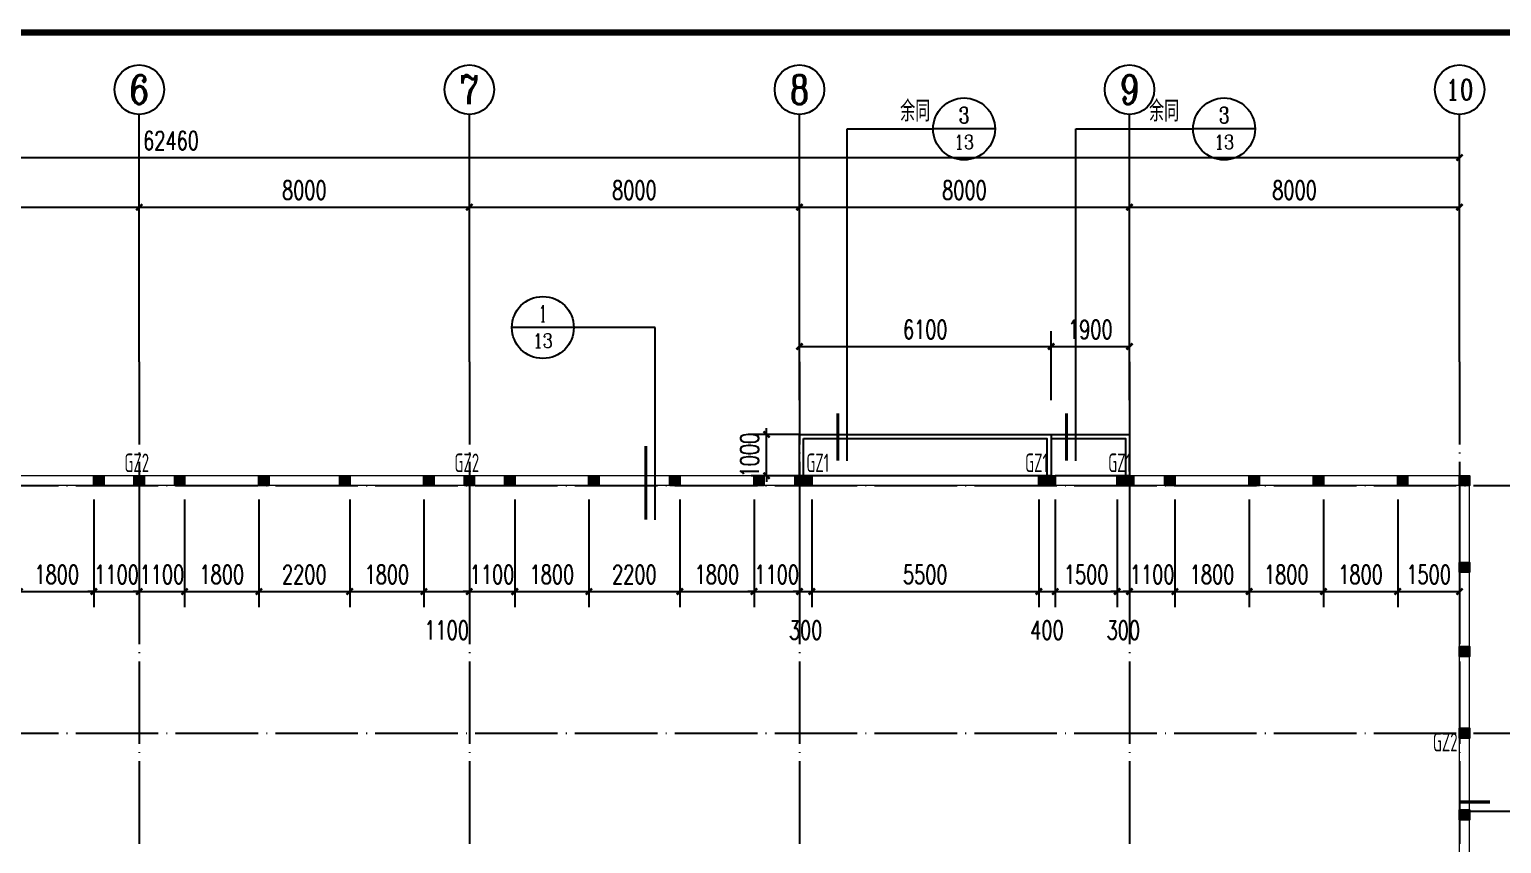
# Model space of a CAD drawing. Header units: millimetres. Extents: x 4533265 to 4958735, y 18976699 to 19555898.
# Drawn here: x 4704558 to 4740237, y 19313366 to 19333100 of the extents above; entities that cross this region are included whole.
import ezdxf
from ezdxf.enums import TextEntityAlignment as Align

# ---------------------------------------------------------------- set-up
doc = ezdxf.new("R2010")
doc.units = ezdxf.units.MM
doc.header["$LTSCALE"] = 1000
doc.header["$MEASUREMENT"] = 0
doc.linetypes.add('DOTE', pattern=[2.42, 2, -0.2, 0.02, -0.2])
doc.layers.get('Defpoints').update_dxf_attribs({"color": 1})
for name, color, linetype in [('3T_WOOD', 21, 'Continuous'), ('AXIS_TEXT', 7, 'Continuous'), ('AXIS_外部', 171, 'Continuous'), ('COLU', 253, 'Continuous'), ('COLU_HATCH', 251, 'Continuous'), ('DIM_IDEN', 171, 'Continuous'), ('DOTE', 250, 'DOTE'), ('GROUND', 150, 'Continuous'), ('PUB_DIM', 161, 'Continuous'), ('PUB_TEXT', 7, 'Continuous'), ('TEXT', 7, 'Continuous'), ('TK', 4, 'Continuous')]:
    doc.layers.add(name, color=color, linetype=linetype)
doc.layers.add('梁', color=4, linetype='Continuous', lineweight=18)
doc.styles.add('_TCH_AXIS', font='COMPLEX', dxfattribs={"bigfont": 'GBCBIG'})
doc.styles.add('_TCH_DIM', font='SIMPLEX', dxfattribs={"bigfont": 'GBCBIG'})
doc.styles.add('_TCH_DIM_T3', font='SIMPLEX', dxfattribs={"width": 0.705882, "bigfont": 'GBCBIG'})
doc.styles.add('_TCH_LABEL', font='COMPLEX', dxfattribs={"bigfont": 'GBCBIG'})
doc.styles.add('COMPLEX', font='COMPLEX')
doc.styles.add('HZTXT', font='tssdeng.shx', dxfattribs={"width": 0.7, "bigfont": 'hztxt.shx'})
doc.dimstyles.new('_TCH_ARCH&&150', dxfattribs={"dimtxt": 446.25, "dimasz": 150, "dimexe": 375, "dimexo": 450, "dimgap": 189.375, "dimtad": 1, "dimdec": 0, "dimzin": 0, "dimdsep": 46, "dimtxsty": '_TCH_DIM_T3', "dimblk": 'ARCHTICK', "dimcen": 0.09, "dimclrt": 7, "dimazin": 2, "dimtfac": 1, "dimtdec": 0, "dimtix": 1, "dimtmove": 2, "dimatfit": 3, "dimfxl": 0, "dimtolj": 1, "dimtzin": 0, "dimarcsym": 0})

# ---------------------------------------------------------------- blocks, each defined once
blk = doc.blocks.new('GeYuanFrame_36707042', base_point=(18.76, 4.34))
at = {"layer": 'TK'}
blk.add_line((43.76, 414.34), (676.76, 414.34), dxfattribs=at)
at = {"layer": 'TK', "const_width": 1}
blk.add_lwpolyline([(676.76, 414.34), (43.76, 414.34), (43.76, 14.34), (676.76, 14.34)], close=True, dxfattribs=at)
blk = doc.blocks.new('Q321Q32132121')
at = {"layer": 'COLU_HATCH'}
for points in [[(4706120, 19322042), (4706120, 19322282), (4706360, 19322282), (4706360, 19322042)], [(4707100, 19322042), (4707100, 19322282), (4707340, 19322282), (4707340, 19322042)], [(4708080, 19322042), (4708080, 19322282), (4708320, 19322282), (4708320, 19322042)], [(4710120, 19322042), (4710120, 19322282), (4710360, 19322282), (4710360, 19322042)], [(4712080, 19322042), (4712080, 19322282), (4712320, 19322282), (4712320, 19322042)], [(4714120, 19322042), (4714120, 19322282), (4714360, 19322282), (4714360, 19322042)], [(4715100, 19322042), (4715100, 19322282), (4715340, 19322282), (4715340, 19322042)], [(4716080, 19322042), (4716080, 19322282), (4716320, 19322282), (4716320, 19322042)], [(4718120, 19322042), (4718120, 19322282), (4718360, 19322282), (4718360, 19322042)], [(4720080, 19322042), (4720080, 19322282), (4720320, 19322282), (4720320, 19322042)], [(4722120, 19322042), (4722120, 19322282), (4722360, 19322282), (4722360, 19322042)], [(4723120, 19322042), (4723120, 19322282), (4723520, 19322282), (4723520, 19322042)], [(4729020, 19322042), (4729020, 19322282), (4729420, 19322282), (4729420, 19322042)], [(4730920, 19322042), (4730920, 19322282), (4731320, 19322282), (4731320, 19322042)], [(4732080, 19322042), (4732080, 19322282), (4732320, 19322282), (4732320, 19322042)], [(4734120, 19322042), (4734120, 19322282), (4734360, 19322282), (4734360, 19322042)], [(4735680, 19322042), (4735680, 19322282), (4735920, 19322282), (4735920, 19322042)], [(4737720, 19322042), (4737720, 19322282), (4737960, 19322282), (4737960, 19322042)], [(4739220, 19322042), (4739220, 19322282), (4739460, 19322282), (4739460, 19322042)], [(4739220, 19319942), (4739220, 19320182), (4739460, 19320182), (4739460, 19319942)], [(4739220, 19317902), (4739220, 19318142), (4739460, 19318142), (4739460, 19317902)], [(4739220, 19315922), (4739220, 19316162), (4739460, 19316162), (4739460, 19315922)], [(4739220, 19313942), (4739220, 19314182), (4739460, 19314182), (4739460, 19313942)]]:
    blk.add_hatch(color=256, dxfattribs=at).paths.add_polyline_path(points)
at = {"layer": 'COLU'}
for points in [[(4706120, 19322042), (4706120, 19322282), (4706360, 19322282), (4706360, 19322042)], [(4707100, 19322042), (4707100, 19322282), (4707340, 19322282), (4707340, 19322042)], [(4708080, 19322042), (4708080, 19322282), (4708320, 19322282), (4708320, 19322042)], [(4710120, 19322042), (4710120, 19322282), (4710360, 19322282), (4710360, 19322042)], [(4712080, 19322042), (4712080, 19322282), (4712320, 19322282), (4712320, 19322042)], [(4714120, 19322042), (4714120, 19322282), (4714360, 19322282), (4714360, 19322042)], [(4715100, 19322042), (4715100, 19322282), (4715340, 19322282), (4715340, 19322042)], [(4716080, 19322042), (4716080, 19322282), (4716320, 19322282), (4716320, 19322042)], [(4718120, 19322042), (4718120, 19322282), (4718360, 19322282), (4718360, 19322042)], [(4720080, 19322042), (4720080, 19322282), (4720320, 19322282), (4720320, 19322042)], [(4722120, 19322042), (4722120, 19322282), (4722360, 19322282), (4722360, 19322042)], [(4723120, 19322042), (4723120, 19322282), (4723520, 19322282), (4723520, 19322042)], [(4729020, 19322042), (4729020, 19322282), (4729420, 19322282), (4729420, 19322042)], [(4730920, 19322042), (4730920, 19322282), (4731320, 19322282), (4731320, 19322042)], [(4732080, 19322042), (4732080, 19322282), (4732320, 19322282), (4732320, 19322042)], [(4734120, 19322042), (4734120, 19322282), (4734360, 19322282), (4734360, 19322042)], [(4735680, 19322042), (4735680, 19322282), (4735920, 19322282), (4735920, 19322042)], [(4737720, 19322042), (4737720, 19322282), (4737960, 19322282), (4737960, 19322042)], [(4739220, 19322042), (4739220, 19322282), (4739460, 19322282), (4739460, 19322042)], [(4739220, 19319942), (4739220, 19320182), (4739460, 19320182), (4739460, 19319942)], [(4739220, 19317902), (4739220, 19318142), (4739460, 19318142), (4739460, 19317902)], [(4739220, 19315922), (4739220, 19316162), (4739460, 19316162), (4739460, 19315922)], [(4739220, 19313942), (4739220, 19314182), (4739460, 19314182), (4739460, 19313942)]]:
    blk.add_lwpolyline(points, close=True, dxfattribs=at)
blk = doc.blocks.new('_ArchTick')
at = {"color": 0, "linetype": 'ByBlock', "const_width": 0.4}
blk.add_lwpolyline([(-0.5, -0.5), (0.5, 0.5)], dxfattribs=at)
blk = doc.blocks.new('*D474')
at = {"layer": 'Defpoints', "color": 0}
for p in [(4731220, 19325413), (4729320, 19323667), (4731220, 19323667)]:
    blk.add_point(p, dxfattribs=at)
at = {"layer": 'PUB_DIM', "color": 0, "lineweight": -2}
for p, q in [((4729320, 19324117), (4729320, 19325788)), ((4731220, 19324117), (4731220, 19325788)), ((4729320, 19325413), (4731220, 19325413))]:
    blk.add_line(p, q, dxfattribs=at)
at = {"layer": 'PUB_DIM', "color": 0, "lineweight": -2, "xscale": 150, "yscale": 150, "zscale": 150, "rotation": 180}
blk.add_blockref('_ArchTick', (4729320, 19325413), dxfattribs=at)
at = {"layer": 'PUB_DIM', "color": 0, "lineweight": -2, "xscale": 150, "yscale": 150, "zscale": 150}
blk.add_blockref('_ArchTick', (4731220, 19325413), dxfattribs=at)
at = {"layer": 'PUB_DIM', "color": 7, "insert": (4730270, 19325826), "char_height": 446.2, "attachment_point": 5, "style": '_TCH_DIM_T3'}
blk.add_mtext('\\A1;1900', dxfattribs=at)
blk = doc.blocks.new('*D475')
at = {"layer": 'Defpoints', "color": 0}
for p in [(4729320, 19325413), (4723220, 19323667), (4729320, 19323667)]:
    blk.add_point(p, dxfattribs=at)
at = {"layer": 'PUB_DIM', "color": 0, "lineweight": -2}
for p, q in [((4723220, 19324117), (4723220, 19325788)), ((4729320, 19324117), (4729320, 19325788)), ((4723220, 19325413), (4729320, 19325413))]:
    blk.add_line(p, q, dxfattribs=at)
at = {"layer": 'PUB_DIM', "color": 0, "lineweight": -2, "xscale": 150, "yscale": 150, "zscale": 150, "rotation": 180}
blk.add_blockref('_ArchTick', (4723220, 19325413), dxfattribs=at)
at = {"layer": 'PUB_DIM', "color": 0, "lineweight": -2, "xscale": 150, "yscale": 150, "zscale": 150}
blk.add_blockref('_ArchTick', (4729320, 19325413), dxfattribs=at)
at = {"layer": 'PUB_DIM', "color": 7, "insert": (4726270, 19325826), "char_height": 446.2, "attachment_point": 5, "style": '_TCH_DIM_T3'}
blk.add_mtext('\\A1;6100', dxfattribs=at)
blk = doc.blocks.new('*D476')
at = {"layer": 'Defpoints', "color": 0}
for p in [(4722425, 19323282), (4723670, 19323282), (4723670, 19322282)]:
    blk.add_point(p, dxfattribs=at)
at = {"layer": 'PUB_DIM', "color": 0, "lineweight": -2}
for p, q in [((4722425, 19323282), (4722425, 19323432)), ((4723220, 19323282), (4722050, 19323282)), ((4722425, 19322282), (4722425, 19323282)), ((4723220, 19322282), (4722050, 19322282)), ((4722425, 19322282), (4722425, 19322132))]:
    blk.add_line(p, q, dxfattribs=at)
at = {"layer": 'PUB_DIM', "color": 0, "lineweight": -2, "xscale": 150, "yscale": 150, "zscale": 150}
for p, rotation in [((4722425, 19323282), 270), ((4722425, 19322282), 90)]:
    blk.add_blockref('_ArchTick', p, dxfattribs=dict(at, rotation=rotation))
at = {"layer": 'PUB_DIM', "color": 7, "insert": (4722012, 19322782), "char_height": 446.2, "attachment_point": 5, "rotation": 90, "style": '_TCH_DIM_T3'}
blk.add_mtext('\\A1;1000', dxfattribs=at)
blk = doc.blocks.new('*D515')
at = {"layer": 'Defpoints', "color": 0}
for p in [(4737720, 19322156), (4739220, 19322156), (4739220, 19319475)]:
    blk.add_point(p, dxfattribs=at)
at = {"layer": 'PUB_DIM', "color": 0, "lineweight": -2}
for p, q in [((4737720, 19321706), (4737720, 19319100)), ((4739220, 19321706), (4739220, 19319100)), ((4737720, 19319475), (4739220, 19319475))]:
    blk.add_line(p, q, dxfattribs=at)
at = {"layer": 'PUB_DIM', "color": 0, "lineweight": -2, "xscale": 150, "yscale": 150, "zscale": 150, "rotation": 180}
blk.add_blockref('_ArchTick', (4737720, 19319475), dxfattribs=at)
at = {"layer": 'PUB_DIM', "color": 0, "lineweight": -2, "xscale": 150, "yscale": 150, "zscale": 150}
blk.add_blockref('_ArchTick', (4739220, 19319475), dxfattribs=at)
at = {"layer": 'PUB_DIM', "color": 7, "insert": (4738470, 19319888), "char_height": 446.2, "attachment_point": 5, "style": '_TCH_DIM_T3'}
blk.add_mtext('\\A1;1500', dxfattribs=at)
blk = doc.blocks.new('*D516')
at = {"layer": 'Defpoints', "color": 0}
for p in [(4735920, 19322156), (4737720, 19322156), (4737720, 19319475)]:
    blk.add_point(p, dxfattribs=at)
at = {"layer": 'PUB_DIM', "color": 0, "lineweight": -2}
for p, q in [((4735920, 19321706), (4735920, 19319100)), ((4737720, 19321706), (4737720, 19319100)), ((4735920, 19319475), (4737720, 19319475))]:
    blk.add_line(p, q, dxfattribs=at)
at = {"layer": 'PUB_DIM', "color": 0, "lineweight": -2, "xscale": 150, "yscale": 150, "zscale": 150, "rotation": 180}
blk.add_blockref('_ArchTick', (4735920, 19319475), dxfattribs=at)
at = {"layer": 'PUB_DIM', "color": 0, "lineweight": -2, "xscale": 150, "yscale": 150, "zscale": 150}
blk.add_blockref('_ArchTick', (4737720, 19319475), dxfattribs=at)
at = {"layer": 'PUB_DIM', "color": 7, "insert": (4736820, 19319888), "char_height": 446.2, "attachment_point": 5, "style": '_TCH_DIM_T3'}
blk.add_mtext('\\A1;1800', dxfattribs=at)
blk = doc.blocks.new('*D517')
at = {"layer": 'Defpoints', "color": 0}
for p in [(4734120, 19322156), (4735920, 19322156), (4735920, 19319475)]:
    blk.add_point(p, dxfattribs=at)
at = {"layer": 'PUB_DIM', "color": 0, "lineweight": -2}
for p, q in [((4734120, 19321706), (4734120, 19319100)), ((4735920, 19321706), (4735920, 19319100)), ((4734120, 19319475), (4735920, 19319475))]:
    blk.add_line(p, q, dxfattribs=at)
at = {"layer": 'PUB_DIM', "color": 0, "lineweight": -2, "xscale": 150, "yscale": 150, "zscale": 150, "rotation": 180}
blk.add_blockref('_ArchTick', (4734120, 19319475), dxfattribs=at)
at = {"layer": 'PUB_DIM', "color": 0, "lineweight": -2, "xscale": 150, "yscale": 150, "zscale": 150}
blk.add_blockref('_ArchTick', (4735920, 19319475), dxfattribs=at)
at = {"layer": 'PUB_DIM', "color": 7, "insert": (4735020, 19319888), "char_height": 446.2, "attachment_point": 5, "style": '_TCH_DIM_T3'}
blk.add_mtext('\\A1;1800', dxfattribs=at)
blk = doc.blocks.new('*D518')
at = {"layer": 'Defpoints', "color": 0}
for p in [(4732320, 19322156), (4734120, 19322156), (4734120, 19319475)]:
    blk.add_point(p, dxfattribs=at)
at = {"layer": 'PUB_DIM', "color": 0, "lineweight": -2}
for p, q in [((4732320, 19321706), (4732320, 19319100)), ((4734120, 19321706), (4734120, 19319100)), ((4732320, 19319475), (4734120, 19319475))]:
    blk.add_line(p, q, dxfattribs=at)
at = {"layer": 'PUB_DIM', "color": 0, "lineweight": -2, "xscale": 150, "yscale": 150, "zscale": 150, "rotation": 180}
blk.add_blockref('_ArchTick', (4732320, 19319475), dxfattribs=at)
at = {"layer": 'PUB_DIM', "color": 0, "lineweight": -2, "xscale": 150, "yscale": 150, "zscale": 150}
blk.add_blockref('_ArchTick', (4734120, 19319475), dxfattribs=at)
at = {"layer": 'PUB_DIM', "color": 7, "insert": (4733220, 19319888), "char_height": 446.2, "attachment_point": 5, "style": '_TCH_DIM_T3'}
blk.add_mtext('\\A1;1800', dxfattribs=at)
blk = doc.blocks.new('*D519')
at = {"layer": 'Defpoints', "color": 0}
for p in [(4731220, 19322156), (4732320, 19322156), (4732320, 19319475)]:
    blk.add_point(p, dxfattribs=at)
at = {"layer": 'PUB_DIM', "color": 0, "lineweight": -2}
for p, q in [((4731220, 19321706), (4731220, 19319100)), ((4732320, 19321706), (4732320, 19319100)), ((4731220, 19319475), (4731070, 19319475)), ((4731220, 19319475), (4732320, 19319475)), ((4732320, 19319475), (4732470, 19319475))]:
    blk.add_line(p, q, dxfattribs=at)
at = {"layer": 'PUB_DIM', "color": 0, "lineweight": -2, "xscale": 150, "yscale": 150, "zscale": 150}
blk.add_blockref('_ArchTick', (4731220, 19319475), dxfattribs=at)
at = {"layer": 'PUB_DIM', "color": 0, "lineweight": -2, "xscale": 150, "yscale": 150, "zscale": 150, "rotation": 180}
blk.add_blockref('_ArchTick', (4732320, 19319475), dxfattribs=at)
at = {"layer": 'PUB_DIM', "color": 7, "insert": (4731770, 19319888), "char_height": 446.2, "attachment_point": 5, "style": '_TCH_DIM_T3'}
blk.add_mtext('\\A1;1100', dxfattribs=at)
blk = doc.blocks.new('*D520')
at = {"layer": 'Defpoints', "color": 0}
for p in [(4730920, 19322156), (4731220, 19322156), (4731220, 19319475)]:
    blk.add_point(p, dxfattribs=at)
at = {"layer": 'PUB_DIM', "color": 0, "lineweight": -2}
for p, q in [((4730920, 19321706), (4730920, 19319100)), ((4731220, 19321706), (4731220, 19319100)), ((4730920, 19319475), (4730770, 19319475)), ((4730920, 19319475), (4731220, 19319475)), ((4731220, 19319475), (4731370, 19319475))]:
    blk.add_line(p, q, dxfattribs=at)
at = {"layer": 'PUB_DIM', "color": 0, "lineweight": -2, "xscale": 150, "yscale": 150, "zscale": 150}
blk.add_blockref('_ArchTick', (4730920, 19319475), dxfattribs=at)
at = {"layer": 'PUB_DIM', "color": 0, "lineweight": -2, "xscale": 150, "yscale": 150, "zscale": 150, "rotation": 180}
blk.add_blockref('_ArchTick', (4731220, 19319475), dxfattribs=at)
at = {"layer": 'PUB_DIM', "color": 7, "insert": (4731070, 19318538), "char_height": 446.2, "attachment_point": 5, "style": '_TCH_DIM_T3'}
blk.add_mtext('\\A1;300', dxfattribs=at)
blk = doc.blocks.new('*D521')
at = {"layer": 'Defpoints', "color": 0}
for p in [(4729420, 19322156), (4730920, 19322156), (4730920, 19319475)]:
    blk.add_point(p, dxfattribs=at)
at = {"layer": 'PUB_DIM', "color": 0, "lineweight": -2}
for p, q in [((4729420, 19321706), (4729420, 19319100)), ((4730920, 19321706), (4730920, 19319100)), ((4729420, 19319475), (4730920, 19319475))]:
    blk.add_line(p, q, dxfattribs=at)
at = {"layer": 'PUB_DIM', "color": 0, "lineweight": -2, "xscale": 150, "yscale": 150, "zscale": 150, "rotation": 180}
blk.add_blockref('_ArchTick', (4729420, 19319475), dxfattribs=at)
at = {"layer": 'PUB_DIM', "color": 0, "lineweight": -2, "xscale": 150, "yscale": 150, "zscale": 150}
blk.add_blockref('_ArchTick', (4730920, 19319475), dxfattribs=at)
at = {"layer": 'PUB_DIM', "color": 7, "insert": (4730170, 19319888), "char_height": 446.2, "attachment_point": 5, "style": '_TCH_DIM_T3'}
blk.add_mtext('\\A1;1500', dxfattribs=at)
blk = doc.blocks.new('*D522')
at = {"layer": 'Defpoints', "color": 0}
for p in [(4729020, 19322156), (4729420, 19322156), (4729420, 19319475)]:
    blk.add_point(p, dxfattribs=at)
at = {"layer": 'PUB_DIM', "color": 0, "lineweight": -2}
for p, q in [((4729020, 19321706), (4729020, 19319100)), ((4729420, 19321706), (4729420, 19319100)), ((4729020, 19319475), (4729420, 19319475))]:
    blk.add_line(p, q, dxfattribs=at)
at = {"layer": 'PUB_DIM', "color": 0, "lineweight": -2, "xscale": 150, "yscale": 150, "zscale": 150, "rotation": 180}
blk.add_blockref('_ArchTick', (4729020, 19319475), dxfattribs=at)
at = {"layer": 'PUB_DIM', "color": 0, "lineweight": -2, "xscale": 150, "yscale": 150, "zscale": 150}
blk.add_blockref('_ArchTick', (4729420, 19319475), dxfattribs=at)
at = {"layer": 'PUB_DIM', "color": 7, "insert": (4729220, 19318538), "char_height": 446.2, "attachment_point": 5, "style": '_TCH_DIM_T3'}
blk.add_mtext('\\A1;400', dxfattribs=at)
blk = doc.blocks.new('*D523')
at = {"layer": 'Defpoints', "color": 0}
for p in [(4723520, 19322156), (4729020, 19322156), (4729020, 19319475)]:
    blk.add_point(p, dxfattribs=at)
at = {"layer": 'PUB_DIM', "color": 0, "lineweight": -2}
for p, q in [((4723520, 19321706), (4723520, 19319100)), ((4729020, 19321706), (4729020, 19319100)), ((4723520, 19319475), (4729020, 19319475))]:
    blk.add_line(p, q, dxfattribs=at)
at = {"layer": 'PUB_DIM', "color": 0, "lineweight": -2, "xscale": 150, "yscale": 150, "zscale": 150, "rotation": 180}
blk.add_blockref('_ArchTick', (4723520, 19319475), dxfattribs=at)
at = {"layer": 'PUB_DIM', "color": 0, "lineweight": -2, "xscale": 150, "yscale": 150, "zscale": 150}
blk.add_blockref('_ArchTick', (4729020, 19319475), dxfattribs=at)
at = {"layer": 'PUB_DIM', "color": 7, "insert": (4726270, 19319888), "char_height": 446.2, "attachment_point": 5, "style": '_TCH_DIM_T3'}
blk.add_mtext('\\A1;5500', dxfattribs=at)
blk = doc.blocks.new('*D524')
at = {"layer": 'Defpoints', "color": 0}
for p in [(4723220, 19322156), (4723520, 19322156), (4723520, 19319475)]:
    blk.add_point(p, dxfattribs=at)
at = {"layer": 'PUB_DIM', "color": 0, "lineweight": -2}
for p, q in [((4723220, 19321706), (4723220, 19319100)), ((4723520, 19321706), (4723520, 19319100)), ((4723220, 19319475), (4723070, 19319475)), ((4723220, 19319475), (4723520, 19319475)), ((4723520, 19319475), (4723670, 19319475))]:
    blk.add_line(p, q, dxfattribs=at)
at = {"layer": 'PUB_DIM', "color": 0, "lineweight": -2, "xscale": 150, "yscale": 150, "zscale": 150}
blk.add_blockref('_ArchTick', (4723220, 19319475), dxfattribs=at)
at = {"layer": 'PUB_DIM', "color": 0, "lineweight": -2, "xscale": 150, "yscale": 150, "zscale": 150, "rotation": 180}
blk.add_blockref('_ArchTick', (4723520, 19319475), dxfattribs=at)
at = {"layer": 'PUB_DIM', "color": 7, "insert": (4723370, 19318538), "char_height": 446.2, "attachment_point": 5, "style": '_TCH_DIM_T3'}
blk.add_mtext('\\A1;300', dxfattribs=at)
blk = doc.blocks.new('*D525')
at = {"layer": 'Defpoints', "color": 0}
for p in [(4722120, 19322156), (4723220, 19322156), (4723220, 19319475)]:
    blk.add_point(p, dxfattribs=at)
at = {"layer": 'PUB_DIM', "color": 0, "lineweight": -2}
for p, q in [((4722120, 19321706), (4722120, 19319100)), ((4723220, 19321706), (4723220, 19319100)), ((4722120, 19319475), (4721970, 19319475)), ((4722120, 19319475), (4723220, 19319475)), ((4723220, 19319475), (4723370, 19319475))]:
    blk.add_line(p, q, dxfattribs=at)
at = {"layer": 'PUB_DIM', "color": 0, "lineweight": -2, "xscale": 150, "yscale": 150, "zscale": 150}
blk.add_blockref('_ArchTick', (4722120, 19319475), dxfattribs=at)
at = {"layer": 'PUB_DIM', "color": 0, "lineweight": -2, "xscale": 150, "yscale": 150, "zscale": 150, "rotation": 180}
blk.add_blockref('_ArchTick', (4723220, 19319475), dxfattribs=at)
at = {"layer": 'PUB_DIM', "color": 7, "insert": (4722670, 19319888), "char_height": 446.2, "attachment_point": 5, "style": '_TCH_DIM_T3'}
blk.add_mtext('\\A1;1100', dxfattribs=at)
blk = doc.blocks.new('*D526')
at = {"layer": 'Defpoints', "color": 0}
for p in [(4720320, 19322156), (4722120, 19322156), (4722120, 19319475)]:
    blk.add_point(p, dxfattribs=at)
at = {"layer": 'PUB_DIM', "color": 0, "lineweight": -2}
for p, q in [((4720320, 19321706), (4720320, 19319100)), ((4722120, 19321706), (4722120, 19319100)), ((4720320, 19319475), (4722120, 19319475))]:
    blk.add_line(p, q, dxfattribs=at)
at = {"layer": 'PUB_DIM', "color": 0, "lineweight": -2, "xscale": 150, "yscale": 150, "zscale": 150, "rotation": 180}
blk.add_blockref('_ArchTick', (4720320, 19319475), dxfattribs=at)
at = {"layer": 'PUB_DIM', "color": 0, "lineweight": -2, "xscale": 150, "yscale": 150, "zscale": 150}
blk.add_blockref('_ArchTick', (4722120, 19319475), dxfattribs=at)
at = {"layer": 'PUB_DIM', "color": 7, "insert": (4721220, 19319888), "char_height": 446.2, "attachment_point": 5, "style": '_TCH_DIM_T3'}
blk.add_mtext('\\A1;1800', dxfattribs=at)
blk = doc.blocks.new('*D527')
at = {"layer": 'Defpoints', "color": 0}
for p in [(4718120, 19322156), (4720320, 19322156), (4720320, 19319475)]:
    blk.add_point(p, dxfattribs=at)
at = {"layer": 'PUB_DIM', "color": 0, "lineweight": -2}
for p, q in [((4718120, 19321706), (4718120, 19319100)), ((4720320, 19321706), (4720320, 19319100)), ((4718120, 19319475), (4720320, 19319475))]:
    blk.add_line(p, q, dxfattribs=at)
at = {"layer": 'PUB_DIM', "color": 0, "lineweight": -2, "xscale": 150, "yscale": 150, "zscale": 150, "rotation": 180}
blk.add_blockref('_ArchTick', (4718120, 19319475), dxfattribs=at)
at = {"layer": 'PUB_DIM', "color": 0, "lineweight": -2, "xscale": 150, "yscale": 150, "zscale": 150}
blk.add_blockref('_ArchTick', (4720320, 19319475), dxfattribs=at)
at = {"layer": 'PUB_DIM', "color": 7, "insert": (4719220, 19319888), "char_height": 446.2, "attachment_point": 5, "style": '_TCH_DIM_T3'}
blk.add_mtext('\\A1;2200', dxfattribs=at)
blk = doc.blocks.new('*D528')
at = {"layer": 'Defpoints', "color": 0}
for p in [(4716320, 19322156), (4718120, 19322156), (4718120, 19319475)]:
    blk.add_point(p, dxfattribs=at)
at = {"layer": 'PUB_DIM', "color": 0, "lineweight": -2}
for p, q in [((4716320, 19321706), (4716320, 19319100)), ((4718120, 19321706), (4718120, 19319100)), ((4716320, 19319475), (4718120, 19319475))]:
    blk.add_line(p, q, dxfattribs=at)
at = {"layer": 'PUB_DIM', "color": 0, "lineweight": -2, "xscale": 150, "yscale": 150, "zscale": 150, "rotation": 180}
blk.add_blockref('_ArchTick', (4716320, 19319475), dxfattribs=at)
at = {"layer": 'PUB_DIM', "color": 0, "lineweight": -2, "xscale": 150, "yscale": 150, "zscale": 150}
blk.add_blockref('_ArchTick', (4718120, 19319475), dxfattribs=at)
at = {"layer": 'PUB_DIM', "color": 7, "insert": (4717220, 19319888), "char_height": 446.2, "attachment_point": 5, "style": '_TCH_DIM_T3'}
blk.add_mtext('\\A1;1800', dxfattribs=at)
blk = doc.blocks.new('*D529')
at = {"layer": 'Defpoints', "color": 0}
for p in [(4715220, 19322156), (4716320, 19322156), (4716320, 19319475)]:
    blk.add_point(p, dxfattribs=at)
at = {"layer": 'PUB_DIM', "color": 0, "lineweight": -2}
for p, q in [((4715220, 19321706), (4715220, 19319100)), ((4716320, 19321706), (4716320, 19319100)), ((4715220, 19319475), (4715070, 19319475)), ((4715220, 19319475), (4716320, 19319475)), ((4716320, 19319475), (4716470, 19319475))]:
    blk.add_line(p, q, dxfattribs=at)
at = {"layer": 'PUB_DIM', "color": 0, "lineweight": -2, "xscale": 150, "yscale": 150, "zscale": 150}
blk.add_blockref('_ArchTick', (4715220, 19319475), dxfattribs=at)
at = {"layer": 'PUB_DIM', "color": 0, "lineweight": -2, "xscale": 150, "yscale": 150, "zscale": 150, "rotation": 180}
blk.add_blockref('_ArchTick', (4716320, 19319475), dxfattribs=at)
at = {"layer": 'PUB_DIM', "color": 7, "insert": (4715770, 19319888), "char_height": 446.2, "attachment_point": 5, "style": '_TCH_DIM_T3'}
blk.add_mtext('\\A1;1100', dxfattribs=at)
blk = doc.blocks.new('*D530')
at = {"layer": 'Defpoints', "color": 0}
for p in [(4714120, 19322156), (4715220, 19322156), (4715220, 19319475)]:
    blk.add_point(p, dxfattribs=at)
at = {"layer": 'PUB_DIM', "color": 0, "lineweight": -2}
for p, q in [((4714120, 19321706), (4714120, 19319100)), ((4715220, 19321706), (4715220, 19319100)), ((4714120, 19319475), (4715220, 19319475))]:
    blk.add_line(p, q, dxfattribs=at)
at = {"layer": 'PUB_DIM', "color": 0, "lineweight": -2, "xscale": 150, "yscale": 150, "zscale": 150, "rotation": 180}
blk.add_blockref('_ArchTick', (4714120, 19319475), dxfattribs=at)
at = {"layer": 'PUB_DIM', "color": 0, "lineweight": -2, "xscale": 150, "yscale": 150, "zscale": 150}
blk.add_blockref('_ArchTick', (4715220, 19319475), dxfattribs=at)
at = {"layer": 'PUB_DIM', "color": 7, "insert": (4714670, 19318538), "char_height": 446.2, "attachment_point": 5, "style": '_TCH_DIM_T3'}
blk.add_mtext('\\A1;1100', dxfattribs=at)
blk = doc.blocks.new('*D531')
at = {"layer": 'Defpoints', "color": 0}
for p in [(4712320, 19322156), (4714120, 19322156), (4714120, 19319475)]:
    blk.add_point(p, dxfattribs=at)
at = {"layer": 'PUB_DIM', "color": 0, "lineweight": -2}
for p, q in [((4712320, 19321706), (4712320, 19319100)), ((4714120, 19321706), (4714120, 19319100)), ((4712320, 19319475), (4714120, 19319475))]:
    blk.add_line(p, q, dxfattribs=at)
at = {"layer": 'PUB_DIM', "color": 0, "lineweight": -2, "xscale": 150, "yscale": 150, "zscale": 150, "rotation": 180}
blk.add_blockref('_ArchTick', (4712320, 19319475), dxfattribs=at)
at = {"layer": 'PUB_DIM', "color": 0, "lineweight": -2, "xscale": 150, "yscale": 150, "zscale": 150}
blk.add_blockref('_ArchTick', (4714120, 19319475), dxfattribs=at)
at = {"layer": 'PUB_DIM', "color": 7, "insert": (4713220, 19319888), "char_height": 446.2, "attachment_point": 5, "style": '_TCH_DIM_T3'}
blk.add_mtext('\\A1;1800', dxfattribs=at)
blk = doc.blocks.new('*D532')
at = {"layer": 'Defpoints', "color": 0}
for p in [(4710120, 19322156), (4712320, 19322156), (4712320, 19319475)]:
    blk.add_point(p, dxfattribs=at)
at = {"layer": 'PUB_DIM', "color": 0, "lineweight": -2}
for p, q in [((4710120, 19321706), (4710120, 19319100)), ((4712320, 19321706), (4712320, 19319100)), ((4710120, 19319475), (4712320, 19319475))]:
    blk.add_line(p, q, dxfattribs=at)
at = {"layer": 'PUB_DIM', "color": 0, "lineweight": -2, "xscale": 150, "yscale": 150, "zscale": 150, "rotation": 180}
blk.add_blockref('_ArchTick', (4710120, 19319475), dxfattribs=at)
at = {"layer": 'PUB_DIM', "color": 0, "lineweight": -2, "xscale": 150, "yscale": 150, "zscale": 150}
blk.add_blockref('_ArchTick', (4712320, 19319475), dxfattribs=at)
at = {"layer": 'PUB_DIM', "color": 7, "insert": (4711220, 19319888), "char_height": 446.2, "attachment_point": 5, "style": '_TCH_DIM_T3'}
blk.add_mtext('\\A1;2200', dxfattribs=at)
blk = doc.blocks.new('*D533')
at = {"layer": 'Defpoints', "color": 0}
for p in [(4708320, 19322156), (4710120, 19322156), (4710120, 19319475)]:
    blk.add_point(p, dxfattribs=at)
at = {"layer": 'PUB_DIM', "color": 0, "lineweight": -2}
for p, q in [((4708320, 19321706), (4708320, 19319100)), ((4710120, 19321706), (4710120, 19319100)), ((4708320, 19319475), (4710120, 19319475))]:
    blk.add_line(p, q, dxfattribs=at)
at = {"layer": 'PUB_DIM', "color": 0, "lineweight": -2, "xscale": 150, "yscale": 150, "zscale": 150, "rotation": 180}
blk.add_blockref('_ArchTick', (4708320, 19319475), dxfattribs=at)
at = {"layer": 'PUB_DIM', "color": 0, "lineweight": -2, "xscale": 150, "yscale": 150, "zscale": 150}
blk.add_blockref('_ArchTick', (4710120, 19319475), dxfattribs=at)
at = {"layer": 'PUB_DIM', "color": 7, "insert": (4709220, 19319888), "char_height": 446.2, "attachment_point": 5, "style": '_TCH_DIM_T3'}
blk.add_mtext('\\A1;1800', dxfattribs=at)
blk = doc.blocks.new('*D534')
at = {"layer": 'Defpoints', "color": 0}
for p in [(4707220, 19322156), (4708320, 19322156), (4708320, 19319475)]:
    blk.add_point(p, dxfattribs=at)
at = {"layer": 'PUB_DIM', "color": 0, "lineweight": -2}
for p, q in [((4707220, 19321706), (4707220, 19319100)), ((4708320, 19321706), (4708320, 19319100)), ((4707220, 19319475), (4707070, 19319475)), ((4707220, 19319475), (4708320, 19319475)), ((4708320, 19319475), (4708470, 19319475))]:
    blk.add_line(p, q, dxfattribs=at)
at = {"layer": 'PUB_DIM', "color": 0, "lineweight": -2, "xscale": 150, "yscale": 150, "zscale": 150}
blk.add_blockref('_ArchTick', (4707220, 19319475), dxfattribs=at)
at = {"layer": 'PUB_DIM', "color": 0, "lineweight": -2, "xscale": 150, "yscale": 150, "zscale": 150, "rotation": 180}
blk.add_blockref('_ArchTick', (4708320, 19319475), dxfattribs=at)
at = {"layer": 'PUB_DIM', "color": 7, "insert": (4707770, 19319888), "char_height": 446.2, "attachment_point": 5, "style": '_TCH_DIM_T3'}
blk.add_mtext('\\A1;1100', dxfattribs=at)
blk = doc.blocks.new('*D535')
at = {"layer": 'Defpoints', "color": 0}
for p in [(4706120, 19322156), (4707220, 19322156), (4707220, 19319475)]:
    blk.add_point(p, dxfattribs=at)
at = {"layer": 'PUB_DIM', "color": 0, "lineweight": -2}
for p, q in [((4706120, 19321706), (4706120, 19319100)), ((4707220, 19321706), (4707220, 19319100)), ((4706120, 19319475), (4705970, 19319475)), ((4706120, 19319475), (4707220, 19319475)), ((4707220, 19319475), (4707370, 19319475))]:
    blk.add_line(p, q, dxfattribs=at)
at = {"layer": 'PUB_DIM', "color": 0, "lineweight": -2, "xscale": 150, "yscale": 150, "zscale": 150}
blk.add_blockref('_ArchTick', (4706120, 19319475), dxfattribs=at)
at = {"layer": 'PUB_DIM', "color": 0, "lineweight": -2, "xscale": 150, "yscale": 150, "zscale": 150, "rotation": 180}
blk.add_blockref('_ArchTick', (4707220, 19319475), dxfattribs=at)
at = {"layer": 'PUB_DIM', "color": 7, "insert": (4706670, 19319888), "char_height": 446.2, "attachment_point": 5, "style": '_TCH_DIM_T3'}
blk.add_mtext('\\A1;1100', dxfattribs=at)
blk = doc.blocks.new('*D536')
at = {"layer": 'Defpoints', "color": 0}
for p in [(4704320, 19322156), (4706120, 19322156), (4706120, 19319475)]:
    blk.add_point(p, dxfattribs=at)
at = {"layer": 'PUB_DIM', "color": 0, "lineweight": -2}
for p, q in [((4704320, 19321706), (4704320, 19319100)), ((4706120, 19321706), (4706120, 19319100)), ((4704320, 19319475), (4706120, 19319475))]:
    blk.add_line(p, q, dxfattribs=at)
at = {"layer": 'PUB_DIM', "color": 0, "lineweight": -2, "xscale": 150, "yscale": 150, "zscale": 150, "rotation": 180}
blk.add_blockref('_ArchTick', (4704320, 19319475), dxfattribs=at)
at = {"layer": 'PUB_DIM', "color": 0, "lineweight": -2, "xscale": 150, "yscale": 150, "zscale": 150}
blk.add_blockref('_ArchTick', (4706120, 19319475), dxfattribs=at)
at = {"layer": 'PUB_DIM', "color": 7, "insert": (4705220, 19319888), "char_height": 446.2, "attachment_point": 5, "style": '_TCH_DIM_T3'}
blk.add_mtext('\\A1;1800', dxfattribs=at)
blk = doc.blocks.new('*D554')
at = {"layer": 'AXIS_外部', "color": 0, "lineweight": -2}
for p, q in [((4699220, 19325492), (4699220, 19329167)), ((4707220, 19325492), (4707220, 19329167)), ((4699220, 19328792), (4707220, 19328792))]:
    blk.add_line(p, q, dxfattribs=at)
at = {"layer": 'Defpoints', "color": 0}
for p in [(4707220, 19328792), (4699220, 19325042), (4707220, 19325042)]:
    blk.add_point(p, dxfattribs=at)
at = {"layer": 'AXIS_外部', "color": 0, "lineweight": -2, "xscale": 150, "yscale": 150, "zscale": 150, "rotation": 180}
blk.add_blockref('_ArchTick', (4699220, 19328792), dxfattribs=at)
at = {"layer": 'AXIS_外部', "color": 0, "lineweight": -2, "xscale": 150, "yscale": 150, "zscale": 150}
blk.add_blockref('_ArchTick', (4707220, 19328792), dxfattribs=at)
at = {"layer": 'AXIS_外部', "color": 7, "insert": (4703220, 19329204), "char_height": 446.2, "attachment_point": 5, "style": '_TCH_DIM_T3'}
blk.add_mtext('\\A1;8000', dxfattribs=at)
blk = doc.blocks.new('*D555')
at = {"layer": 'AXIS_外部', "color": 0, "lineweight": -2}
for p, q in [((4707220, 19325492), (4707220, 19329167)), ((4715220, 19325492), (4715220, 19329167)), ((4707220, 19328792), (4715220, 19328792))]:
    blk.add_line(p, q, dxfattribs=at)
at = {"layer": 'Defpoints', "color": 0}
for p in [(4715220, 19328792), (4707220, 19325042), (4715220, 19325042)]:
    blk.add_point(p, dxfattribs=at)
at = {"layer": 'AXIS_外部', "color": 0, "lineweight": -2, "xscale": 150, "yscale": 150, "zscale": 150, "rotation": 180}
blk.add_blockref('_ArchTick', (4707220, 19328792), dxfattribs=at)
at = {"layer": 'AXIS_外部', "color": 0, "lineweight": -2, "xscale": 150, "yscale": 150, "zscale": 150}
blk.add_blockref('_ArchTick', (4715220, 19328792), dxfattribs=at)
at = {"layer": 'AXIS_外部', "color": 7, "insert": (4711220, 19329204), "char_height": 446.2, "attachment_point": 5, "style": '_TCH_DIM_T3'}
blk.add_mtext('\\A1;8000', dxfattribs=at)
blk = doc.blocks.new('*D556')
at = {"layer": 'AXIS_外部', "color": 0, "lineweight": -2}
for p, q in [((4715220, 19325492), (4715220, 19329167)), ((4723220, 19325492), (4723220, 19329167)), ((4715220, 19328792), (4723220, 19328792))]:
    blk.add_line(p, q, dxfattribs=at)
at = {"layer": 'Defpoints', "color": 0}
for p in [(4723220, 19328792), (4715220, 19325042), (4723220, 19325042)]:
    blk.add_point(p, dxfattribs=at)
at = {"layer": 'AXIS_外部', "color": 0, "lineweight": -2, "xscale": 150, "yscale": 150, "zscale": 150, "rotation": 180}
blk.add_blockref('_ArchTick', (4715220, 19328792), dxfattribs=at)
at = {"layer": 'AXIS_外部', "color": 0, "lineweight": -2, "xscale": 150, "yscale": 150, "zscale": 150}
blk.add_blockref('_ArchTick', (4723220, 19328792), dxfattribs=at)
at = {"layer": 'AXIS_外部', "color": 7, "insert": (4719220, 19329204), "char_height": 446.2, "attachment_point": 5, "style": '_TCH_DIM_T3'}
blk.add_mtext('\\A1;8000', dxfattribs=at)
blk = doc.blocks.new('*D557')
at = {"layer": 'AXIS_外部', "color": 0, "lineweight": -2}
for p, q in [((4723220, 19325492), (4723220, 19329167)), ((4731220, 19325492), (4731220, 19329167)), ((4723220, 19328792), (4731220, 19328792))]:
    blk.add_line(p, q, dxfattribs=at)
at = {"layer": 'Defpoints', "color": 0}
for p in [(4731220, 19328792), (4723220, 19325042), (4731220, 19325042)]:
    blk.add_point(p, dxfattribs=at)
at = {"layer": 'AXIS_外部', "color": 0, "lineweight": -2, "xscale": 150, "yscale": 150, "zscale": 150, "rotation": 180}
blk.add_blockref('_ArchTick', (4723220, 19328792), dxfattribs=at)
at = {"layer": 'AXIS_外部', "color": 0, "lineweight": -2, "xscale": 150, "yscale": 150, "zscale": 150}
blk.add_blockref('_ArchTick', (4731220, 19328792), dxfattribs=at)
at = {"layer": 'AXIS_外部', "color": 7, "insert": (4727220, 19329204), "char_height": 446.2, "attachment_point": 5, "style": '_TCH_DIM_T3'}
blk.add_mtext('\\A1;8000', dxfattribs=at)
blk = doc.blocks.new('*D558')
at = {"layer": 'AXIS_外部', "color": 0, "lineweight": -2}
for p, q in [((4731220, 19325492), (4731220, 19329167)), ((4739220, 19325492), (4739220, 19329167)), ((4731220, 19328792), (4739220, 19328792))]:
    blk.add_line(p, q, dxfattribs=at)
at = {"layer": 'Defpoints', "color": 0}
for p in [(4739220, 19328792), (4731220, 19325042), (4739220, 19325042)]:
    blk.add_point(p, dxfattribs=at)
at = {"layer": 'AXIS_外部', "color": 0, "lineweight": -2, "xscale": 150, "yscale": 150, "zscale": 150, "rotation": 180}
blk.add_blockref('_ArchTick', (4731220, 19328792), dxfattribs=at)
at = {"layer": 'AXIS_外部', "color": 0, "lineweight": -2, "xscale": 150, "yscale": 150, "zscale": 150}
blk.add_blockref('_ArchTick', (4739220, 19328792), dxfattribs=at)
at = {"layer": 'AXIS_外部', "color": 7, "insert": (4735220, 19329204), "char_height": 446.2, "attachment_point": 5, "style": '_TCH_DIM_T3'}
blk.add_mtext('\\A1;8000', dxfattribs=at)
blk = doc.blocks.new('*D559')
at = {"layer": 'AXIS_外部', "color": 0, "lineweight": -2}
for p, q in [((4676760, 19325492), (4676760, 19330367)), ((4739220, 19325492), (4739220, 19330367)), ((4676760, 19329992), (4739220, 19329992))]:
    blk.add_line(p, q, dxfattribs=at)
at = {"layer": 'Defpoints', "color": 0}
for p in [(4739220, 19329992), (4676760, 19325042), (4739220, 19325042)]:
    blk.add_point(p, dxfattribs=at)
at = {"layer": 'AXIS_外部', "color": 0, "lineweight": -2, "xscale": 150, "yscale": 150, "zscale": 150, "rotation": 180}
blk.add_blockref('_ArchTick', (4676760, 19329992), dxfattribs=at)
at = {"layer": 'AXIS_外部', "color": 0, "lineweight": -2, "xscale": 150, "yscale": 150, "zscale": 150}
blk.add_blockref('_ArchTick', (4739220, 19329992), dxfattribs=at)
at = {"layer": 'AXIS_外部', "color": 7, "insert": (4707990, 19330404), "char_height": 446.2, "attachment_point": 5, "style": '_TCH_DIM_T3'}
blk.add_mtext('\\A1;62460', dxfattribs=at)
blk = doc.blocks.new('_AXISO')
blk.add_circle((0, 0), 0.5)
at = {"layer": 'AXIS_TEXT', "style": 'COMPLEX', "width": 1.041667}
blk.add_attdef('A', text='', height=0.56, dxfattribs=at).set_placement((-0.25, -0.28), (0.25, -0.28), align=Align.FIT)

msp = doc.modelspace()

# ---------------------------------------------------------------- linework, layer by layer
at = {"layer": 'AXIS_外部'}
for p, q in [((4707220.4, 19325041.5), (4707220.4, 19331041.5)), ((4715220.4, 19325041.5), (4715220.4, 19331041.5)), ((4723220.4, 19325041.5), (4723220.4, 19331041.5)), ((4731220.4, 19325041.5), (4731220.4, 19331041.5)), ((4739220.4, 19325041.5), (4739220.4, 19331041.5))]:
    msp.add_line(p, q, dxfattribs=at)
at = {"layer": 'DIM_IDEN'}
for p, q in [((4724375.8, 19330688.1), (4726460.7, 19330688.1)), ((4724375.8, 19322644.7), (4724375.8, 19330688.1)), ((4727960.7, 19330688.1), (4726460.7, 19330688.1)), ((4729919.2, 19330688.1), (4732763.1, 19330688.1)), ((4729919.2, 19322644.7), (4729919.2, 19330688.1)), ((4734263.1, 19330688.1), (4732763.1, 19330688.1)), ((4717751.6, 19325875), (4716251.6, 19325875)), ((4719719.8, 19325875), (4717751.6, 19325875)), ((4719719.8, 19321214.3), (4719719.8, 19325875)), ((4739209.1, 19314149.4), (4740478, 19314149.4))]:
    msp.add_line(p, q, dxfattribs=at)
at = {"layer": 'DIM_IDEN', "const_width": 75}
for points in [[(4724150.8, 19322644.7), (4724150.8, 19323792.6)], [(4729694.2, 19322644.7), (4729694.2, 19323792.6)], [(4719494.8, 19321214.3), (4719494.8, 19323005.5)], [(4739209.1, 19314374.4), (4739959.1, 19314374.4)]]:
    msp.add_lwpolyline(points, dxfattribs=at)
at = {"layer": 'DIM_IDEN'}
for centre in [(4727210.7, 19330688.1), (4733513.1, 19330688.1), (4717001.6, 19325875)]:
    msp.add_circle(centre, 750, dxfattribs=at)
at = {"layer": 'DOTE'}
for p, q in [((4707220.4, 19325041.5), (4707220.4, 19301041.5)), ((4715220.4, 19325041.5), (4715220.4, 19301041.5)), ((4723220.4, 19325041.5), (4723220.4, 19301041.5)), ((4731220.4, 19325041.5), (4731220.4, 19301041.5)), ((4739220.4, 19325041.5), (4739220.4, 19301041.5)), ((4674220.4, 19322041.5), (4742220.4, 19322041.5)), ((4674220.4, 19316041.5), (4742220.4, 19316041.5))]:
    msp.add_line(p, q, dxfattribs=at)
at = {"layer": 'GROUND'}
for points in [[(4723220.4, 19323281.5), (4729320.4, 19323281.5), (4729320.4, 19322281.5), (4723220.4, 19322281.5)], [(4723320.4, 19323181.5), (4729220.4, 19323181.5), (4729220.4, 19322281.5), (4723320.4, 19322281.5)]]:
    msp.add_lwpolyline(points, close=True, dxfattribs=at)
for points in [[(4729320.4, 19323281.5), (4731220.4, 19323281.5), (4731220.4, 19322281.5), (4729420.4, 19322281.5)], [(4729320.4, 19323181.5), (4731120.4, 19323181.5), (4731120.4, 19322281.5), (4729420.4, 19322281.5)]]:
    msp.add_lwpolyline(points, dxfattribs=at)
at = {"layer": '梁', "lineweight": 18, "ltscale": 0.666667}
for points in [[(4682980.4, 19303801.5), (4739460.4, 19303801.5), (4739460.4, 19322281.5), (4682980.4, 19322281.5)], [(4683220.4, 19304041.5), (4739220.4, 19304041.5), (4739220.4, 19322041.5), (4683220.4, 19322041.5)]]:
    msp.add_lwpolyline(points, close=True, dxfattribs=at)

# ---------------------------------------------------------------- block references
at = {"layer": '3T_WOOD', "xscale": 150, "yscale": 150, "zscale": 150}
msp.add_blockref('GeYuanFrame_36707042', (4662773.6, 19271524.9), dxfattribs=at)
at = {"layer": '3T_WOOD'}
msp.add_blockref('Q321Q32132121', (0, 0), dxfattribs=at)
at = {"layer": 'AXIS_外部'}
ref = msp.add_blockref('_AXISO', (4707220.4, 19331641.5), dxfattribs=dict(at, xscale=1200, yscale=1200, zscale=1200))
ref.add_attrib('A', '6', dxfattribs={"layer": 'AXIS_TEXT', "height": 698.9, "style": '_TCH_AXIS'}).set_placement((4706987.4, 19331292.1), (4707453.3, 19331292.1), align=Align.FIT)
ref = msp.add_blockref('_AXISO', (4715220.4, 19331641.5), dxfattribs=dict(at, xscale=1200, yscale=1200, zscale=1200))
ref.add_attrib('A', '7', dxfattribs={"layer": 'AXIS_TEXT', "height": 698.9, "style": '_TCH_AXIS'}).set_placement((4714987.4, 19331292.1), (4715453.3, 19331292.1), align=Align.FIT)
ref = msp.add_blockref('_AXISO', (4723220.4, 19331641.5), dxfattribs=dict(at, xscale=1200, yscale=1200, zscale=1200))
ref.add_attrib('A', '8', dxfattribs={"layer": 'AXIS_TEXT', "height": 698.9, "style": '_TCH_AXIS'}).set_placement((4722987.4, 19331292.1), (4723453.3, 19331292.1), align=Align.FIT)
ref = msp.add_blockref('_AXISO', (4731220.4, 19331641.5), dxfattribs=dict(at, xscale=1200, yscale=1200, zscale=1200))
ref.add_attrib('A', '9', dxfattribs={"layer": 'AXIS_TEXT', "height": 698.9, "style": '_TCH_AXIS'}).set_placement((4730987.4, 19331292.1), (4731453.3, 19331292.1), align=Align.FIT)
ref = msp.add_blockref('_AXISO', (4739220.4, 19331641.5), dxfattribs=dict(at, xscale=1200, yscale=1200, zscale=1200))
ref.add_attrib('A', '10', dxfattribs={"layer": 'AXIS_TEXT', "height": 492.67, "style": '_TCH_AXIS'}).set_placement((4738880.2, 19331395.2), (4739560.5, 19331395.2), align=Align.FIT)

# ---------------------------------------------------------------- texts
at = {"layer": 'PUB_TEXT', "style": '_TCH_DIM'}
for p in [(4725660.9, 19330868), (4731694.4, 19330868)]:
    msp.add_text('余同', height=506.38, dxfattribs=at).set_placement(p)
at = {"layer": 'PUB_TEXT', "style": '_TCH_LABEL'}
for s, height, p, p2 in [('3', 391.5, (4727080.2, 19330826.9), (4727341.2, 19330826.9)), ('3', 391.5, (4733382.6, 19330826.9), (4733643.6, 19330826.9)), ('13', 346.49, (4726971.4, 19330195.9), (4727449.9, 19330195.9)), ('13', 346.49, (4733273.9, 19330195.9), (4733752.3, 19330195.9)), ('1', 401.5, (4716915.6, 19326012.4), (4717087.7, 19326012.4)), ('13', 346.49, (4716762.4, 19325382.8), (4717240.9, 19325382.8))]:
    msp.add_text(s, height=height, dxfattribs=at).set_placement(p, p2, align=Align.FIT)
at = {"layer": 'TEXT', "color": 1, "style": 'HZTXT', "width": 0.6}
for s, p in [('GZ2', (4706858.9, 19322370.1)), ('GZ2', (4714858.9, 19322370.1)), ('GZ1', (4723387.4, 19322370.1)), ('GZ1', (4728690.7, 19322370.1)), ('GZ1', (4730704.3, 19322370.1)), ('GZ2', (4738573, 19315598.1))]:
    msp.add_text(s, height=450, rotation=360, dxfattribs=at).set_placement(p)

# ---------------------------------------------------------------- dimensions: what is measured, and where the dimension line sits
at = {"layer": 'AXIS_外部'}
for p1, p2, distance, picture, middle in [((4676760.4, 19325041.5), (4739220.4, 19325041.5), 4950, '*D559', (4707990.4, 19330404)), ((4699220.4, 19325041.5), (4707220.4, 19325041.5), 3750, '*D554', (4703220.4, 19329204)), ((4707220.4, 19325041.5), (4715220.4, 19325041.5), 3750, '*D555', (4711220.4, 19329204)), ((4715220.4, 19325041.5), (4723220.4, 19325041.5), 3750, '*D556', (4719220.4, 19329204)), ((4723220.4, 19325041.5), (4731220.4, 19325041.5), 3750, '*D557', (4727220.4, 19329204)), ((4731220.4, 19325041.5), (4739220.4, 19325041.5), 3750, '*D558', (4735220.4, 19329204))]:
    dim = msp.add_aligned_dim(p1=p1, p2=p2, distance=distance, dimstyle='_TCH_ARCH&&150', dxfattribs=at)
    dim.commit()
    dim.dimension.update_dxf_attribs({"geometry": picture, "text_midpoint": middle})
at = {"layer": 'PUB_DIM'}
for p1, p2, distance, picture, middle in [((4723220.4, 19323667.2), (4729320.4, 19323667.2), 1745.8, '*D475', (4726270.4, 19325825.5)), ((4729320.4, 19323667.2), (4731220.4, 19323667.2), 1745.8, '*D474', (4730270.4, 19325825.5)), ((4723670.4, 19322281.5), (4723670.4, 19323281.5), 1245.8, '*D476', (4722012.1, 19322781.5)), ((4704320.4, 19322156.4), (4706120.4, 19322156.4), -2681.3, '*D536', (4705220.4, 19319887.6)), ((4706120.4, 19322156.4), (4707220.4, 19322156.4), -2681.3, '*D535', (4706670.4, 19319887.6)), ((4707220.4, 19322156.4), (4708320.4, 19322156.4), -2681.3, '*D534', (4707770.4, 19319887.6)), ((4708320.4, 19322156.4), (4710120.4, 19322156.4), -2681.3, '*D533', (4709220.4, 19319887.6)), ((4710120.4, 19322156.4), (4712320.4, 19322156.4), -2681.3, '*D532', (4711220.4, 19319887.6)), ((4712320.4, 19322156.4), (4714120.4, 19322156.4), -2681.3, '*D531', (4713220.4, 19319887.6)), ((4715220.4, 19322156.4), (4716320.4, 19322156.4), -2681.3, '*D529', (4715770.4, 19319887.6)), ((4716320.4, 19322156.4), (4718120.4, 19322156.4), -2681.3, '*D528', (4717220.4, 19319887.6)), ((4718120.4, 19322156.4), (4720320.4, 19322156.4), -2681.3, '*D527', (4719220.4, 19319887.6)), ((4720320.4, 19322156.4), (4722120.4, 19322156.4), -2681.3, '*D526', (4721220.4, 19319887.6)), ((4722120.4, 19322156.4), (4723220.4, 19322156.4), -2681.3, '*D525', (4722670.4, 19319887.6)), ((4723520.4, 19322156.4), (4729020.4, 19322156.4), -2681.3, '*D523', (4726270.4, 19319887.6)), ((4729420.4, 19322156.4), (4730920.4, 19322156.4), -2681.3, '*D521', (4730170.4, 19319887.6)), ((4731220.4, 19322156.4), (4732320.4, 19322156.4), -2681.3, '*D519', (4731770.4, 19319887.6)), ((4732320.4, 19322156.4), (4734120.4, 19322156.4), -2681.3, '*D518', (4733220.4, 19319887.6)), ((4734120.4, 19322156.4), (4735920.4, 19322156.4), -2681.3, '*D517', (4735020.4, 19319887.6)), ((4735920.4, 19322156.4), (4737720.4, 19322156.4), -2681.3, '*D516', (4736820.4, 19319887.6)), ((4737720.4, 19322156.4), (4739220.4, 19322156.4), -2681.3, '*D515', (4738470.4, 19319887.6))]:
    dim = msp.add_aligned_dim(p1=p1, p2=p2, distance=distance, dimstyle='_TCH_ARCH&&150', dxfattribs=at)
    dim.commit()
    dim.dimension.update_dxf_attribs({"geometry": picture, "text_midpoint": middle})
for base, p1, p2, picture, middle in [((4715220.4, 19319475.1), (4714120.4, 19322156.4), (4715220.4, 19322156.4), '*D530', (4714670.4, 19318537.6)), ((4723520.4, 19319475.1), (4723220.4, 19322156.4), (4723520.4, 19322156.4), '*D524', (4723370.4, 19318537.6)), ((4729420.4, 19319475.1), (4729020.4, 19322156.4), (4729420.4, 19322156.4), '*D522', (4729220.4, 19318537.6)), ((4731220.4, 19319475.1), (4730920.4, 19322156.4), (4731220.4, 19322156.4), '*D520', (4731070.4, 19318537.6))]:
    dim = msp.add_linear_dim(base=base, p1=p1, p2=p2, angle=0, dimstyle='_TCH_ARCH&&150', dxfattribs=at)
    dim.commit()
    dim.dimension.update_dxf_attribs({"geometry": picture, "text_midpoint": middle, "dimtype": 129})

doc.saveas('drawing.dxf')
